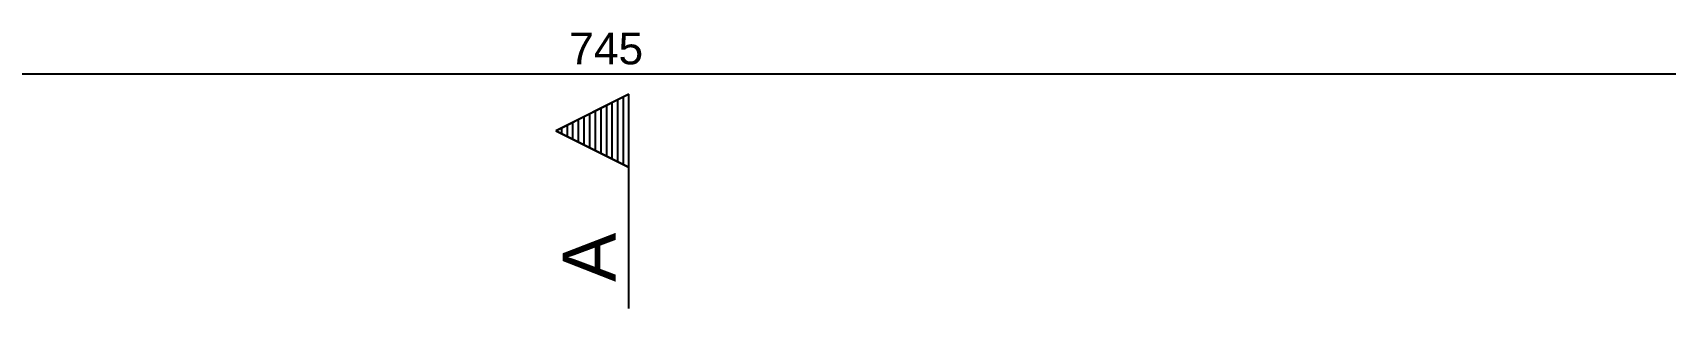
# Model space of a CAD drawing. Extents: x 0 to 119, y 0 to 84.
# Drawn here: x 28.98 to 38.25, y 74.19 to 75.76 of the extents above; entities that cross this region are included whole.
import ezdxf

# ---------------------------------------------------------------- set-up
doc = ezdxf.new("R2010")
doc.units = 0
doc.header["$MEASUREMENT"] = 0
doc.layers.add('24', color=7, linetype='CONTINUOUS')
doc.layers.add('32', color=250, linetype='CONTINUOUS')
doc.styles.add('TQS_ARIAL', font='arial.ttf')

msp = doc.modelspace()

# ---------------------------------------------------------------- linework, layer by layer
at = {"layer": '24', "color": 7, "linetype": 'Continuous'}
for p, q in [((32.365546, 75.410235), (31.950714, 75.202819)), ((32.363807, 75.407414), (31.954616, 75.202819)), ((32.205995, 75.330459), (32.205995, 75.075178)), ((32.237906, 75.346414), (32.237906, 75.059223)), ((32.269815, 75.36237), (32.269815, 75.043268)), ((32.301726, 75.378325), (32.301726, 75.027313)), ((32.333635, 75.39428), (32.333635, 75.011357)), ((32.363807, 75.407414), (32.363807, 74.19428)), ((32.365546, 74.19428), (32.365546, 75.410235)), ((32.014534, 75.234729), (32.014534, 75.170908)), ((32.046445, 75.250684), (32.046445, 75.154953)), ((32.078355, 75.266639), (32.078355, 75.138998)), ((32.110265, 75.282594), (32.110265, 75.123043)), ((32.142175, 75.298549), (32.142175, 75.107088)), ((32.174085, 75.314504), (32.174085, 75.091133)), ((31.950714, 75.202819), (32.363807, 74.996272)), ((31.954617, 75.202819), (32.363807, 74.998223)), ((31.982623, 75.218774), (31.982623, 75.183595))]:
    msp.add_line(p, q, dxfattribs=at)
at = {"layer": '32', "color": 250, "linetype": 'Continuous'}
msp.add_line((24.829194, 75.525303), (39.728908, 75.525303), dxfattribs=at)

# ---------------------------------------------------------------- texts
at = {"layer": '24', "color": 7, "linetype": 'Continuous', "style": 'TQS_ARIAL'}
msp.add_text('A', height=0.3, rotation=90, dxfattribs=at).set_placement((32.290546, 74.34428))
at = {"layer": '32', "color": 250, "linetype": 'Continuous', "style": 'TQS_ARIAL'}
msp.add_text('745', height=0.18, dxfattribs=at).set_placement((32.027051, 75.579303))

doc.saveas('drawing.dxf')
